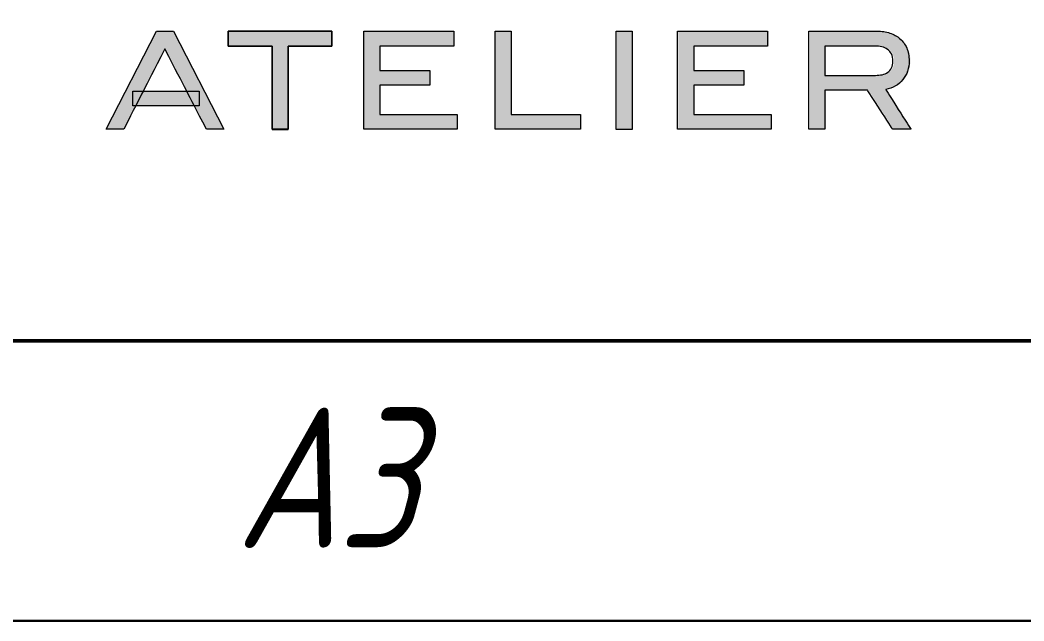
# Model space of a CAD drawing. Header units: millimetres. Extents: x 5341 to 134645, y 2795 to 129189.
# Drawn here: x 113257 to 115048, y 97655 to 98727 of the extents above; entities that cross this region are included whole.
import ezdxf

# ---------------------------------------------------------------- set-up
doc = ezdxf.new("R2010")
doc.units = ezdxf.units.MM
doc.layers.add('peregorodki', color=7, linetype='Continuous', lineweight=20)
doc.layers.add('АР_Рамка', color=7, linetype='Continuous', lineweight=30)
doc.styles.add('style2', font='CS_Gost2304.shx', dxfattribs={"oblique": 15})

# ---------------------------------------------------------------- blocks, each defined once
blk = doc.blocks.new('ЛОГО 2А')
h = blk.add_hatch(color=242)
h.dxf.hatch_style = 1
edge = h.paths.add_edge_path()
edge.add_spline(control_points=[(16954.196, 23258.362), (16954.254, 23258.474), (16954.313, 23258.589), (16954.455, 23258.867)], knot_values=[0, 0, 0, 0, 0.063622, 0.063622, 0.063622, 0.063622], degree=3, periodic=0)
edge.add_spline(control_points=[(16954.455, 23258.867), (16954.593, 23258.6), (16954.655, 23258.48), (16954.716, 23258.362)], knot_values=[0.871869, 0.871869, 0.871869, 0.871869, 1, 1, 1, 1], degree=3, periodic=0)
edge.add_spline(control_points=[(16954.716, 23258.362), (16954.804, 23258.362), (16954.864, 23258.362), (16954.864, 23258.362), (16954.864, 23258.362), (16954.864, 23258.362), (16954.864, 23258.187), (16954.864, 23258.187), (16954.864, 23258.187), (16954.864, 23258.187), (16954.842, 23258.187), (16954.806, 23258.187)], knot_values=[0.144584, 0.144584, 0.144584, 0.144584, 0.2, 0.2, 0.2, 0.2001, 0.4, 0.4, 0.4, 0.4001, 0.433362, 0.433362, 0.433362, 0.433362], degree=3, periodic=0)
edge.add_spline(control_points=[(16954.806, 23258.187), (16954.843, 23258.115), (16954.887, 23258.028), (16954.949, 23257.908), (16954.949, 23257.908), (16954.949, 23257.908), (16955.158, 23257.908), (16955.158, 23257.908)], knot_values=[0.625001, 0.625001, 0.625001, 0.625001, 0.68802, 0.68802, 0.68802, 0.68812, 0.813018, 0.813018, 0.813018, 0.813018], degree=3, periodic=0)
edge.add_spline(control_points=[(16955.158, 23257.908), (16955.158, 23257.908), (16954.557, 23259.078), (16954.557, 23259.078)], knot_values=[0.500001, 0.500001, 0.500001, 0.500001, 0.624999, 0.624999, 0.624999, 0.624999], degree=3, periodic=0)
edge.add_spline(control_points=[(16954.557, 23259.078), (16954.557, 23259.078), (16954.355, 23259.078), (16954.355, 23259.078)], knot_values=[0.375001, 0.375001, 0.375001, 0.375001, 0.499999, 0.499999, 0.499999, 0.499999], degree=3, periodic=0)
edge.add_spline(control_points=[(16954.355, 23259.078), (16954.355, 23259.078), (16953.757, 23257.908), (16953.757, 23257.908)], knot_values=[0.250001, 0.250001, 0.250001, 0.250001, 0.374999, 0.374999, 0.374999, 0.374999], degree=3, periodic=0)
edge.add_spline(control_points=[(16953.757, 23257.908), (16953.757, 23257.908), (16953.965, 23257.908), (16953.965, 23257.908)], knot_values=[0.125001, 0.125001, 0.125001, 0.125001, 0.249999, 0.249999, 0.249999, 0.249999], degree=3, periodic=0)
edge.add_spline(control_points=[(16953.965, 23257.908), (16954.027, 23258.03), (16954.071, 23258.117), (16954.107, 23258.187)], knot_values=[0.094048, 0.094048, 0.094048, 0.094048, 0.125, 0.125, 0.125, 0.125], degree=3, periodic=0)
edge.add_spline(control_points=[(16954.107, 23258.187), (16954.086, 23258.187), (16954.074, 23258.187), (16954.074, 23258.187), (16954.074, 23258.187), (16954.074, 23258.187), (16954.074, 23258.362), (16954.074, 23258.362), (16954.074, 23258.362), (16954.123, 23258.362), (16954.196, 23258.362)], knot_values=[0.575445, 0.575445, 0.575445, 0.575445, 0.6, 0.6, 0.6, 0.6001, 1, 1, 1, 1.049748, 1.049748, 1.049748, 1.049748], degree=3, periodic=0)
edge = h.paths.add_edge_path(flags=17)
edge.add_spline(control_points=[(16954.196, 23258.362), (16954.123, 23258.362), (16954.074, 23258.362), (16954.074, 23258.362), (16954.074, 23258.362), (16954.074, 23258.187), (16954.074, 23258.187), (16954.074, 23258.187), (16954.074, 23258.187), (16954.086, 23258.187), (16954.107, 23258.187)], knot_values=[0.575445, 0.575445, 0.575445, 0.575445, 0.625194, 0.625194, 0.625194, 1.025194, 1.025194, 1.025194, 1.025294, 1.049748, 1.049748, 1.049748, 1.049748], degree=3, periodic=0)
edge.add_spline(control_points=[(16954.107, 23258.187), (16954.142, 23258.256), (16954.169, 23258.309), (16954.196, 23258.362)], knot_values=[0.063622, 0.063622, 0.063622, 0.063622, 0.094048, 0.094048, 0.094048, 0.094048], degree=3, periodic=0)
edge = h.paths.add_edge_path(flags=17)
edge.add_spline(control_points=[(16954.806, 23258.187), (16954.771, 23258.254), (16954.744, 23258.308), (16954.716, 23258.362)], knot_values=[0.813018, 0.813018, 0.813018, 0.813018, 0.871869, 0.871869, 0.871869, 0.871869], degree=3, periodic=0)
edge.add_spline(control_points=[(16954.716, 23258.362), (16954.566, 23258.362), (16954.336, 23258.362), (16954.196, 23258.362)], knot_values=[0.049748, 0.049748, 0.049748, 0.049748, 0.144584, 0.144584, 0.144584, 0.144584], degree=3, periodic=0)
edge.add_spline(control_points=[(16954.196, 23258.362), (16954.169, 23258.309), (16954.142, 23258.256), (16954.107, 23258.187)], knot_values=[0.063622, 0.063622, 0.063622, 0.063622, 0.094048, 0.094048, 0.094048, 0.094048], degree=3, periodic=0)
edge.add_spline(control_points=[(16954.107, 23258.187), (16954.228, 23258.187), (16954.65, 23258.187), (16954.806, 23258.187)], knot_values=[0.433362, 0.433362, 0.433362, 0.433362, 0.575445, 0.575445, 0.575445, 0.575445], degree=3, periodic=0)
edge = h.paths.add_edge_path(flags=17)
edge.add_spline(control_points=[(16954.806, 23258.187), (16954.842, 23258.187), (16954.864, 23258.187), (16954.864, 23258.187), (16954.864, 23258.187), (16954.864, 23258.187), (16954.864, 23258.362), (16954.864, 23258.362), (16954.864, 23258.362), (16954.864, 23258.362), (16954.804, 23258.362), (16954.716, 23258.362)], knot_values=[0.144584, 0.144584, 0.144584, 0.144584, 0.177946, 0.177946, 0.177946, 0.178046, 0.377946, 0.377946, 0.377946, 0.378046, 0.433362, 0.433362, 0.433362, 0.433362], degree=3, periodic=0)
edge.add_spline(control_points=[(16954.716, 23258.362), (16954.744, 23258.308), (16954.771, 23258.254), (16954.806, 23258.187)], knot_values=[0.813018, 0.813018, 0.813018, 0.813018, 0.871869, 0.871869, 0.871869, 0.871869], degree=3, periodic=0)
edge = h.paths.add_edge_path()
edge.add_spline(control_points=[(16956.444, 23258.899), (16956.444, 23258.899), (16956.444, 23259.078), (16956.444, 23259.078), (16956.444, 23259.078), (16955.21, 23259.078), (16955.21, 23259.078), (16955.21, 23259.078), (16955.21, 23259.078), (16955.21, 23258.899), (16955.21, 23258.899), (16955.21, 23258.899), (16955.21, 23258.899), (16955.732, 23258.899), (16955.732, 23258.899), (16955.732, 23258.899), (16955.732, 23258.899), (16955.732, 23258.899), (16955.732, 23258.899)], knot_values=[0.555555, 0.555555, 0.555555, 0.555555, 0.666666, 0.666666, 0.666666, 0.888888, 0.888888, 0.888888, 0.888988, 0.999999, 0.999999, 0.999999, 1.000099, 1.055555, 1.055555, 1.055555, 1.055655, 1.11111, 1.11111, 1.11111, 1.11111], degree=3, periodic=0)
edge.add_spline(control_points=[(16955.732, 23258.899), (16955.732, 23258.899), (16955.732, 23257.908), (16955.732, 23257.908), (16955.732, 23257.908), (16955.732, 23257.908), (16955.923, 23257.908), (16955.923, 23257.908), (16955.923, 23257.908), (16955.923, 23257.908), (16955.923, 23258.899), (16955.923, 23258.899), (16955.923, 23258.899), (16955.923, 23258.899), (16956.444, 23258.899), (16956.444, 23258.899), (16956.444, 23258.899), (16956.444, 23258.899), (16956.444, 23258.899), (16956.444, 23258.899)], knot_values=[0.11111, 0.11111, 0.11111, 0.11111, 0.222221, 0.222221, 0.222221, 0.222322, 0.333332, 0.333333, 0.333333, 0.333433, 0.444444, 0.444444, 0.444444, 0.444544, 0.5, 0.5, 0.5, 0.5001, 0.555555, 0.555555, 0.555555, 0.555555], degree=3, periodic=0)
edge = h.paths.add_edge_path()
edge.add_spline(control_points=[(16957.016, 23258.611), (16957.016, 23258.611), (16957.016, 23258.899), (16957.016, 23258.899), (16957.016, 23258.899), (16957.016, 23258.899), (16957.897, 23258.899), (16957.897, 23258.899), (16957.897, 23258.899), (16957.897, 23258.899), (16957.897, 23259.078), (16957.897, 23259.078), (16957.897, 23259.078), (16957.897, 23259.078), (16956.825, 23259.078), (16956.825, 23259.078), (16956.825, 23259.078), (16956.825, 23259.078), (16956.825, 23259.078), (16956.825, 23259.078)], knot_values=[0.307692, 0.307692, 0.307692, 0.307692, 0.384615, 0.384615, 0.384615, 0.384716, 0.461538, 0.461538, 0.461538, 0.461639, 0.538461, 0.538461, 0.538461, 0.538562, 0.576923, 0.576923, 0.576923, 0.577023, 0.615385, 0.615385, 0.615385, 0.615385], degree=3, periodic=0)
edge.add_spline(control_points=[(16956.825, 23259.078), (16956.825, 23259.078), (16956.825, 23257.908), (16956.825, 23257.908), (16956.825, 23257.908), (16956.825, 23257.908), (16957.939, 23257.908), (16957.939, 23257.908), (16957.939, 23257.908), (16957.939, 23257.908), (16957.939, 23258.086), (16957.939, 23258.086), (16957.939, 23258.086), (16957.939, 23258.086), (16957.016, 23258.086), (16957.016, 23258.086), (16957.016, 23258.086), (16957.016, 23258.433), (16957.016, 23258.433), (16957.016, 23258.433), (16957.016, 23258.433), (16957.614, 23258.433), (16957.614, 23258.433), (16957.614, 23258.433), (16957.614, 23258.433), (16957.614, 23258.611), (16957.614, 23258.611), (16957.614, 23258.611), (16957.614, 23258.611), (16957.016, 23258.611), (16957.016, 23258.611), (16957.016, 23258.611), (16957.016, 23258.611), (16957.016, 23258.611), (16957.016, 23258.611)], knot_values=[0.615385, 0.615385, 0.615385, 0.615385, 0.692308, 0.692308, 0.692308, 0.692408, 0.769231, 0.769231, 0.769231, 0.769331, 0.846154, 0.846154, 0.846154, 0.846254, 0.923077, 0.923077, 0.923077, 1.076923, 1.076923, 1.076923, 1.077023, 1.153846, 1.153846, 1.153846, 1.153946, 1.230769, 1.230769, 1.230769, 1.230869, 1.269231, 1.269231, 1.269231, 1.269331, 1.307692, 1.307692, 1.307692, 1.307692], degree=3, periodic=0)
edge = h.paths.add_edge_path()
edge.add_spline(control_points=[(16959.407, 23258.086), (16959.407, 23258.086), (16959.407, 23257.908), (16959.407, 23257.908), (16959.407, 23257.908), (16959.407, 23257.908), (16958.389, 23257.908), (16958.389, 23257.908), (16958.389, 23257.908), (16958.389, 23257.908), (16958.389, 23259.078), (16958.389, 23259.078), (16958.389, 23259.078), (16958.389, 23259.078), (16958.58, 23259.078), (16958.58, 23259.078), (16958.58, 23259.078), (16958.58, 23259.078), (16958.58, 23258.086), (16958.58, 23258.086), (16958.58, 23258.086), (16958.58, 23258.086), (16959.407, 23258.086), (16959.407, 23258.086)], knot_values=[0, 0, 0, 0, 0.142857, 0.142857, 0.142857, 0.142957, 0.285714, 0.285714, 0.285714, 0.285815, 0.428571, 0.428571, 0.428571, 0.428672, 0.571429, 0.571429, 0.571429, 0.571529, 0.714286, 0.714286, 0.714286, 0.714386, 1, 1, 1, 1], degree=3, periodic=0)
edge = h.paths.add_edge_path()
edge.add_spline(control_points=[(16959.832, 23259.079), (16959.832, 23259.079), (16960.023, 23259.079), (16960.023, 23259.079), (16960.023, 23259.079), (16960.023, 23259.079), (16960.023, 23257.906), (16960.023, 23257.906), (16960.023, 23257.906), (16960.023, 23257.906), (16959.832, 23257.906), (16959.832, 23257.906), (16959.832, 23257.906), (16959.832, 23257.906), (16959.832, 23259.079), (16959.832, 23259.079)], knot_values=[0, 0, 0, 0, 0.2, 0.2, 0.2, 0.2001, 0.4, 0.4, 0.4, 0.4001, 0.6, 0.6, 0.6, 0.6001, 1, 1, 1, 1], degree=3, periodic=0)
edge = h.paths.add_edge_path()
edge.add_spline(control_points=[(16960.565, 23259.078), (16960.565, 23259.078), (16960.565, 23257.908), (16960.565, 23257.908), (16960.565, 23257.908), (16960.565, 23257.908), (16961.678, 23257.908), (16961.678, 23257.908), (16961.678, 23257.908), (16961.678, 23257.908), (16961.678, 23258.086), (16961.678, 23258.086), (16961.678, 23258.086), (16961.678, 23258.086), (16960.756, 23258.086), (16960.756, 23258.086), (16960.756, 23258.086), (16960.756, 23258.433), (16960.756, 23258.433), (16960.756, 23258.433), (16960.756, 23258.433), (16961.353, 23258.433), (16961.353, 23258.433), (16961.353, 23258.433), (16961.353, 23258.433), (16961.353, 23258.611), (16961.353, 23258.611), (16961.353, 23258.611), (16961.353, 23258.611), (16960.756, 23258.611), (16960.756, 23258.611), (16960.756, 23258.611), (16960.756, 23258.611), (16960.756, 23258.611), (16960.756, 23258.611)], knot_values=[0.615385, 0.615385, 0.615385, 0.615385, 0.692308, 0.692308, 0.692308, 0.692408, 0.769231, 0.769231, 0.769231, 0.769331, 0.846154, 0.846154, 0.846154, 0.846254, 0.923077, 0.923077, 0.923077, 1.076923, 1.076923, 1.076923, 1.077023, 1.153846, 1.153846, 1.153846, 1.153946, 1.230769, 1.230769, 1.230769, 1.230869, 1.269231, 1.269231, 1.269231, 1.269331, 1.307692, 1.307692, 1.307692, 1.307692], degree=3, periodic=0)
edge.add_spline(control_points=[(16960.756, 23258.611), (16960.756, 23258.611), (16960.756, 23258.899), (16960.756, 23258.899), (16960.756, 23258.899), (16960.756, 23258.899), (16961.637, 23258.899), (16961.637, 23258.899), (16961.637, 23258.899), (16961.637, 23258.899), (16961.637, 23259.078), (16961.637, 23259.078), (16961.637, 23259.078), (16961.637, 23259.078), (16960.565, 23259.078), (16960.565, 23259.078), (16960.565, 23259.078), (16960.565, 23259.078), (16960.565, 23259.078), (16960.565, 23259.078)], knot_values=[0.307692, 0.307692, 0.307692, 0.307692, 0.384615, 0.384615, 0.384615, 0.384716, 0.461538, 0.461538, 0.461538, 0.461639, 0.538461, 0.538461, 0.538461, 0.538562, 0.576923, 0.576923, 0.576923, 0.577023, 0.615385, 0.615385, 0.615385, 0.615385], degree=3, periodic=0)
edge = h.paths.add_edge_path()
edge.add_spline(control_points=[(16963.259, 23258.938), (16963.256, 23258.942), (16963.252, 23258.947), (16963.249, 23258.951)], knot_values=[0.825, 0.825, 0.825, 0.825, 0.833333, 0.833333, 0.833333, 0.833333], degree=3, periodic=0)
edge.add_spline(control_points=[(16963.249, 23258.951), (16963.245, 23258.955), (16963.241, 23258.96), (16963.237, 23258.964)], knot_values=[0.816667, 0.816667, 0.816667, 0.816667, 0.825, 0.825, 0.825, 0.825], degree=3, periodic=0)
edge.add_spline(control_points=[(16963.237, 23258.964), (16963.234, 23258.968), (16963.23, 23258.972), (16963.226, 23258.976)], knot_values=[0.808334, 0.808334, 0.808334, 0.808334, 0.816667, 0.816667, 0.816667, 0.816667], degree=3, periodic=0)
edge.add_spline(control_points=[(16963.226, 23258.976), (16963.222, 23258.98), (16963.218, 23258.984), (16963.213, 23258.988), (16963.213, 23258.988), (16963.209, 23258.991), (16963.205, 23258.995), (16963.2, 23258.998)], knot_values=[0.791666, 0.791666, 0.791666, 0.791666, 0.8, 0.8, 0.8, 0.8001, 0.808334, 0.808334, 0.808334, 0.808334], degree=3, periodic=0)
edge.add_spline(control_points=[(16963.2, 23258.998), (16963.196, 23259.002), (16963.191, 23259.005), (16963.187, 23259.008)], knot_values=[0.783333, 0.783333, 0.783333, 0.783333, 0.791666, 0.791666, 0.791666, 0.791666], degree=3, periodic=0)
edge.add_spline(control_points=[(16963.187, 23259.008), (16963.182, 23259.012), (16963.177, 23259.015), (16963.173, 23259.018)], knot_values=[0.775, 0.775, 0.775, 0.775, 0.783333, 0.783333, 0.783333, 0.783333], degree=3, periodic=0)
edge.add_spline(control_points=[(16963.173, 23259.018), (16963.168, 23259.021), (16963.163, 23259.024), (16963.158, 23259.027)], knot_values=[0.766667, 0.766667, 0.766667, 0.766667, 0.775, 0.775, 0.775, 0.775], degree=3, periodic=0)
edge.add_spline(control_points=[(16963.158, 23259.027), (16963.148, 23259.032), (16963.137, 23259.037), (16963.126, 23259.042)], knot_values=[0.75, 0.75, 0.75, 0.75, 0.766667, 0.766667, 0.766667, 0.766667], degree=3, periodic=0)
edge.add_spline(control_points=[(16963.126, 23259.042), (16963.116, 23259.047), (16963.104, 23259.051), (16963.093, 23259.055), (16963.093, 23259.055), (16963.081, 23259.059), (16963.069, 23259.062), (16963.057, 23259.065)], knot_values=[0.716666, 0.716666, 0.716666, 0.716666, 0.733333, 0.733333, 0.733333, 0.733434, 0.75, 0.75, 0.75, 0.75], degree=3, periodic=0)
edge.add_spline(control_points=[(16963.057, 23259.065), (16963.032, 23259.07), (16963.007, 23259.074), (16962.98, 23259.076)], knot_values=[0.683334, 0.683334, 0.683334, 0.683334, 0.716666, 0.716666, 0.716666, 0.716666], degree=3, periodic=0)
edge.add_spline(control_points=[(16962.98, 23259.076), (16962.967, 23259.077), (16962.953, 23259.078), (16962.939, 23259.078), (16962.939, 23259.078), (16962.939, 23259.078), (16962.129, 23259.078), (16962.129, 23259.078)], knot_values=[0.600001, 0.600001, 0.600001, 0.600001, 0.616668, 0.616668, 0.616668, 0.616768, 0.683334, 0.683334, 0.683334, 0.683334], degree=3, periodic=0)
edge.add_spline(control_points=[(16962.129, 23259.078), (16962.129, 23259.078), (16962.129, 23257.908), (16962.129, 23257.908)], knot_values=[0.533334, 0.533334, 0.533334, 0.533334, 0.599999, 0.599999, 0.599999, 0.599999], degree=3, periodic=0)
edge.add_spline(control_points=[(16962.129, 23257.908), (16962.129, 23257.908), (16962.32, 23257.908), (16962.32, 23257.908)], knot_values=[0.466667, 0.466667, 0.466667, 0.466667, 0.533333, 0.533333, 0.533333, 0.533333], degree=3, periodic=0)
edge.add_spline(control_points=[(16962.32, 23257.908), (16962.32, 23257.908), (16962.32, 23258.373), (16962.32, 23258.373)], knot_values=[0.400001, 0.400001, 0.400001, 0.400001, 0.466666, 0.466666, 0.466666, 0.466666], degree=3, periodic=0)
edge.add_spline(control_points=[(16962.32, 23258.373), (16962.32, 23258.373), (16962.826, 23258.373), (16962.826, 23258.373)], knot_values=[0.333334, 0.333334, 0.333334, 0.333334, 0.399999, 0.399999, 0.399999, 0.399999], degree=3, periodic=0)
edge.add_spline(control_points=[(16962.826, 23258.373), (16962.826, 23258.373), (16963.126, 23257.908), (16963.126, 23257.908)], knot_values=[0.266667, 0.266667, 0.266667, 0.266667, 0.333333, 0.333333, 0.333333, 0.333333], degree=3, periodic=0)
edge.add_spline(control_points=[(16963.126, 23257.908), (16963.126, 23257.908), (16963.344, 23257.908), (16963.344, 23257.908)], knot_values=[0.200001, 0.200001, 0.200001, 0.200001, 0.266666, 0.266666, 0.266666, 0.266666], degree=3, periodic=0)
edge.add_spline(control_points=[(16963.344, 23257.908), (16963.344, 23257.908), (16963.043, 23258.384), (16963.043, 23258.384), (16963.043, 23258.384), (16963.129, 23258.399), (16963.197, 23258.438), (16963.247, 23258.5)], knot_values=[0.066667, 0.066667, 0.066667, 0.066667, 0.133333, 0.133333, 0.133333, 0.133434, 0.199999, 0.199999, 0.199999, 0.199999], degree=3, periodic=0)
edge.add_spline(control_points=[(16963.247, 23258.5), (16963.247, 23258.5), (16963.247, 23258.5), (16963.247, 23258.5), (16963.247, 23258.5), (16963.297, 23258.562), (16963.322, 23258.636), (16963.322, 23258.723)], knot_values=[0, 0, 0, 0, 0.033334, 0.033334, 0.033334, 0.033434, 0.066667, 0.066667, 0.066667, 0.066667], degree=3, periodic=0)
edge.add_spline(control_points=[(16963.322, 23258.723), (16963.322, 23258.781), (16963.313, 23258.833), (16963.293, 23258.877), (16963.293, 23258.877), (16963.291, 23258.882), (16963.288, 23258.888), (16963.286, 23258.893)], knot_values=[0.858333, 0.858333, 0.858333, 0.858333, 0.991666, 0.991666, 0.991666, 0.991766, 1, 1, 1, 1], degree=3, periodic=0)
edge.add_spline(control_points=[(16963.286, 23258.893), (16963.28, 23258.904), (16963.275, 23258.914), (16963.268, 23258.923)], knot_values=[0.841667, 0.841667, 0.841667, 0.841667, 0.858333, 0.858333, 0.858333, 0.858333], degree=3, periodic=0)
edge.add_spline(control_points=[(16963.268, 23258.923), (16963.265, 23258.928), (16963.262, 23258.933), (16963.259, 23258.938)], knot_values=[0.833333, 0.833333, 0.833333, 0.833333, 0.841667, 0.841667, 0.841667, 0.841667], degree=3, periodic=0)
edge = h.paths.add_edge_path(flags=16)
edge.add_spline(control_points=[(16962.32, 23258.551), (16962.32, 23258.551), (16962.32, 23258.899), (16962.32, 23258.899), (16962.32, 23258.899), (16962.32, 23258.899), (16962.912, 23258.899), (16962.912, 23258.899), (16962.912, 23258.899), (16962.919, 23258.899), (16962.927, 23258.899), (16962.934, 23258.899)], knot_values=[0.729166, 0.729166, 0.729166, 0.729166, 0.89583, 0.89583, 0.89583, 0.895931, 0.979164, 0.979164, 0.979164, 0.979264, 0.999998, 0.999998, 0.999998, 0.999998], degree=3, periodic=0)
edge.add_spline(control_points=[(16962.934, 23258.899), (16962.949, 23258.898), (16962.963, 23258.897), (16962.976, 23258.894)], knot_values=[0.6875, 0.6875, 0.6875, 0.6875, 0.729166, 0.729166, 0.729166, 0.729166], degree=3, periodic=0)
edge.add_spline(control_points=[(16962.976, 23258.894), (16962.983, 23258.893), (16962.99, 23258.892), (16962.996, 23258.89), (16962.996, 23258.89), (16963.003, 23258.889), (16963.009, 23258.887), (16963.015, 23258.885)], knot_values=[0.645833, 0.645833, 0.645833, 0.645833, 0.666667, 0.666667, 0.666667, 0.666767, 0.6875, 0.6875, 0.6875, 0.6875], degree=3, periodic=0)
edge.add_spline(control_points=[(16963.015, 23258.885), (16963.021, 23258.883), (16963.027, 23258.881), (16963.033, 23258.878)], knot_values=[0.625, 0.625, 0.625, 0.625, 0.645833, 0.645833, 0.645833, 0.645833], degree=3, periodic=0)
edge.add_spline(control_points=[(16963.041, 23258.874), (16963.044, 23258.873), (16963.047, 23258.872), (16963.049, 23258.87)], knot_values=[0.604167, 0.604167, 0.604167, 0.604167, 0.614584, 0.614584, 0.614584, 0.614584], degree=3, periodic=0)
edge.add_spline(control_points=[(16963.049, 23258.87), (16963.052, 23258.869), (16963.055, 23258.867), (16963.057, 23258.865)], knot_values=[0.593751, 0.593751, 0.593751, 0.593751, 0.604167, 0.604167, 0.604167, 0.604167], degree=3, periodic=0)
edge.add_spline(control_points=[(16963.057, 23258.865), (16963.06, 23258.864), (16963.062, 23258.862), (16963.064, 23258.86), (16963.064, 23258.86), (16963.067, 23258.859), (16963.069, 23258.857), (16963.072, 23258.855)], knot_values=[0.572916, 0.572916, 0.572916, 0.572916, 0.583333, 0.583333, 0.583333, 0.583434, 0.593751, 0.593751, 0.593751, 0.593751], degree=3, periodic=0)
edge.add_spline(control_points=[(16963.078, 23258.849), (16963.08, 23258.847), (16963.083, 23258.845), (16963.085, 23258.843)], knot_values=[0.552083, 0.552083, 0.552083, 0.552083, 0.5625, 0.5625, 0.5625, 0.5625], degree=3, periodic=0)
edge.add_spline(control_points=[(16963.085, 23258.843), (16963.089, 23258.839), (16963.093, 23258.834), (16963.096, 23258.829)], knot_values=[0.53125, 0.53125, 0.53125, 0.53125, 0.552083, 0.552083, 0.552083, 0.552083], degree=3, periodic=0)
edge.add_spline(control_points=[(16963.101, 23258.822), (16963.103, 23258.819), (16963.105, 23258.817), (16963.106, 23258.814)], knot_values=[0.510417, 0.510417, 0.510417, 0.510417, 0.520834, 0.520834, 0.520834, 0.520834], degree=3, periodic=0)
edge.add_spline(control_points=[(16963.106, 23258.814), (16963.108, 23258.811), (16963.109, 23258.809), (16963.111, 23258.806), (16963.111, 23258.806), (16963.112, 23258.803), (16963.114, 23258.8), (16963.115, 23258.797)], knot_values=[0.489583, 0.489583, 0.489583, 0.489583, 0.5, 0.5, 0.5, 0.5001, 0.510417, 0.510417, 0.510417, 0.510417], degree=3, periodic=0)
edge.add_spline(control_points=[(16963.115, 23258.797), (16963.117, 23258.791), (16963.119, 23258.785), (16963.121, 23258.778)], knot_values=[0.46875, 0.46875, 0.46875, 0.46875, 0.489583, 0.489583, 0.489583, 0.489583], degree=3, periodic=0)
edge.add_spline(control_points=[(16963.121, 23258.778), (16963.122, 23258.775), (16963.123, 23258.771), (16963.124, 23258.768)], knot_values=[0.458333, 0.458333, 0.458333, 0.458333, 0.46875, 0.46875, 0.46875, 0.46875], degree=3, periodic=0)
edge.add_spline(control_points=[(16963.124, 23258.768), (16963.124, 23258.764), (16963.125, 23258.761), (16963.126, 23258.757)], knot_values=[0.447917, 0.447917, 0.447917, 0.447917, 0.458333, 0.458333, 0.458333, 0.458333], degree=3, periodic=0)
edge.add_spline(control_points=[(16963.127, 23258.746), (16963.127, 23258.742), (16963.128, 23258.738), (16963.128, 23258.734)], knot_values=[0.427084, 0.427084, 0.427084, 0.427084, 0.4375, 0.4375, 0.4375, 0.4375], degree=3, periodic=0)
edge.add_spline(control_points=[(16963.128, 23258.734), (16963.128, 23258.73), (16963.128, 23258.726), (16963.128, 23258.721), (16963.128, 23258.721), (16963.128, 23258.717), (16963.128, 23258.713), (16963.128, 23258.709)], knot_values=[0.406249, 0.406249, 0.406249, 0.406249, 0.416667, 0.416667, 0.416667, 0.416767, 0.427084, 0.427084, 0.427084, 0.427084], degree=3, periodic=0)
edge.add_spline(control_points=[(16963.128, 23258.709), (16963.127, 23258.702), (16963.127, 23258.694), (16963.126, 23258.687)], knot_values=[0.385416, 0.385416, 0.385416, 0.385416, 0.406249, 0.406249, 0.406249, 0.406249], degree=3, periodic=0)
edge.add_spline(control_points=[(16963.126, 23258.687), (16963.125, 23258.683), (16963.125, 23258.68), (16963.124, 23258.676)], knot_values=[0.375, 0.375, 0.375, 0.375, 0.385416, 0.385416, 0.385416, 0.385416], degree=3, periodic=0)
edge.add_spline(control_points=[(16963.124, 23258.676), (16963.123, 23258.673), (16963.123, 23258.67), (16963.122, 23258.667)], knot_values=[0.364584, 0.364584, 0.364584, 0.364584, 0.375, 0.375, 0.375, 0.375], degree=3, periodic=0)
edge.add_spline(control_points=[(16963.119, 23258.657), (16963.118, 23258.654), (16963.117, 23258.651), (16963.116, 23258.648)], knot_values=[0.343751, 0.343751, 0.343751, 0.343751, 0.354167, 0.354167, 0.354167, 0.354167], degree=3, periodic=0)
edge.add_spline(control_points=[(16963.116, 23258.648), (16963.114, 23258.645), (16963.113, 23258.642), (16963.112, 23258.64), (16963.112, 23258.64), (16963.11, 23258.637), (16963.109, 23258.634), (16963.107, 23258.632)], knot_values=[0.322916, 0.322916, 0.322916, 0.322916, 0.333333, 0.333333, 0.333333, 0.333434, 0.343751, 0.343751, 0.343751, 0.343751], degree=3, periodic=0)
edge.add_spline(control_points=[(16963.107, 23258.632), (16963.106, 23258.629), (16963.104, 23258.627), (16963.103, 23258.624)], knot_values=[0.3125, 0.3125, 0.3125, 0.3125, 0.322916, 0.322916, 0.322916, 0.322916], degree=3, periodic=0)
edge.add_spline(control_points=[(16963.098, 23258.617), (16963.096, 23258.615), (16963.094, 23258.612), (16963.092, 23258.61)], knot_values=[0.291667, 0.291667, 0.291667, 0.291667, 0.302083, 0.302083, 0.302083, 0.302083], degree=3, periodic=0)
edge.add_spline(control_points=[(16963.087, 23258.604), (16963.085, 23258.602), (16963.083, 23258.6), (16963.08, 23258.598)], knot_values=[0.270834, 0.270834, 0.270834, 0.270834, 0.28125, 0.28125, 0.28125, 0.28125], degree=3, periodic=0)
edge.add_spline(control_points=[(16963.074, 23258.592), (16963.072, 23258.59), (16963.07, 23258.589), (16963.067, 23258.587), (16963.067, 23258.587), (16963.065, 23258.585), (16963.062, 23258.584), (16963.06, 23258.582)], knot_values=[0.239583, 0.239583, 0.239583, 0.239583, 0.25, 0.25, 0.25, 0.2501, 0.260417, 0.260417, 0.260417, 0.260417], degree=3, periodic=0)
edge.add_spline(control_points=[(16963.06, 23258.582), (16963.058, 23258.581), (16963.055, 23258.579), (16963.052, 23258.578)], knot_values=[0.229166, 0.229166, 0.229166, 0.229166, 0.239583, 0.239583, 0.239583, 0.239583], degree=3, periodic=0)
edge.add_spline(control_points=[(16963.045, 23258.574), (16963.042, 23258.572), (16963.039, 23258.571), (16963.036, 23258.57)], knot_values=[0.208333, 0.208333, 0.208333, 0.208333, 0.21875, 0.21875, 0.21875, 0.21875], degree=3, periodic=0)
edge.add_spline(control_points=[(16963.036, 23258.57), (16963.031, 23258.568), (16963.025, 23258.566), (16963.019, 23258.564)], knot_values=[0.1875, 0.1875, 0.1875, 0.1875, 0.208333, 0.208333, 0.208333, 0.208333], degree=3, periodic=0)
edge.add_spline(control_points=[(16963.019, 23258.564), (16963.013, 23258.562), (16963.007, 23258.56), (16963.001, 23258.559), (16963.001, 23258.559), (16962.994, 23258.557), (16962.988, 23258.556), (16962.981, 23258.555)], knot_values=[0.145833, 0.145833, 0.145833, 0.145833, 0.166667, 0.166667, 0.166667, 0.166767, 0.1875, 0.1875, 0.1875, 0.1875], degree=3, periodic=0)
edge.add_spline(control_points=[(16962.981, 23258.555), (16962.968, 23258.553), (16962.955, 23258.552), (16962.941, 23258.551)], knot_values=[0.104167, 0.104167, 0.104167, 0.104167, 0.145833, 0.145833, 0.145833, 0.145833], degree=3, periodic=0)
edge.add_spline(control_points=[(16962.941, 23258.551), (16962.934, 23258.551), (16962.926, 23258.551), (16962.919, 23258.551), (16962.919, 23258.551), (16962.919, 23258.551), (16962.32, 23258.551), (16962.32, 23258.551)], knot_values=[0.000001, 0.000001, 0.000001, 0.000001, 0.020835, 0.020835, 0.020835, 0.020935, 0.104167, 0.104167, 0.104167, 0.104167], degree=3, periodic=0)
at = {"layer": 'peregorodki', "color": 242}
for points, knots in [([(16953.76, 23257.91), (16953.76, 23257.91), (16953.76, 23257.91), (16954.357, 23259.078), (16954.357, 23259.078)], [0.25, 0.25, 0.25, 0.25, 0.25, 0.375, 0.375, 0.375, 0.375]), ([(16954.357, 23259.078), (16954.357, 23259.078), (16954.357, 23259.078), (16954.558, 23259.078), (16954.558, 23259.078)], [0.375, 0.375, 0.375, 0.375, 0.375, 0.5, 0.5, 0.5, 0.5]), ([(16954.558, 23259.078), (16954.558, 23259.078), (16954.558, 23259.078), (16955.158, 23257.91), (16955.158, 23257.91)], [0.5, 0.5, 0.5, 0.5, 0.5, 0.625, 0.625, 0.625, 0.625]), ([(16955.21, 23258.9), (16955.21, 23258.9), (16955.21, 23258.9), (16955.21, 23259.078), (16955.21, 23259.078)], [0.6666667, 0.6666667, 0.6666667, 0.6666667, 0.6666667, 0.7777778, 0.7777778, 0.7777778, 0.7777778]), ([(16955.21, 23259.078), (16955.21, 23259.078), (16955.21, 23259.078), (16956.442, 23259.078), (16956.442, 23259.078)], [0.7777778, 0.7777778, 0.7777778, 0.7777778, 0.7777778, 1, 1, 1, 1]), ([(16956.444, 23259.078), (16956.444, 23259.078), (16956.444, 23258.899), (16956.444, 23258.899), (16956.444, 23258.899), (16956.444, 23258.899), (16955.923, 23258.899), (16955.923, 23258.899), (16955.923, 23258.899), (16955.923, 23258.899), (16955.923, 23257.908), (16955.923, 23257.908), (16955.923, 23257.908), (16955.923, 23257.908), (16955.732, 23257.908), (16955.732, 23257.908), (16955.732, 23257.908), (16955.732, 23257.908), (16955.732, 23258.899), (16955.732, 23258.899), (16955.732, 23258.899), (16955.732, 23258.899), (16955.21, 23258.899), (16955.21, 23258.899), (16955.21, 23258.899), (16955.21, 23258.899), (16955.21, 23259.078), (16955.21, 23259.078), (16955.21, 23259.078), (16955.21, 23259.078), (16956.444, 23259.078), (16956.444, 23259.078)], [0, 0, 0, 0, 0.111111, 0.111111, 0.111111, 0.111111, 0.222222, 0.222222, 0.222222, 0.222222, 0.333333, 0.333333, 0.333333, 0.333333, 0.444444, 0.444444, 0.444444, 0.444444, 0.555556, 0.555556, 0.555556, 0.555556, 0.666667, 0.666667, 0.666667, 0.666667, 0.777778, 0.777778, 0.777778, 0.777778, 1, 1, 1, 1]), ([(16956.822, 23257.91), (16956.822, 23257.91), (16956.822, 23257.91), (16956.822, 23259.078), (16956.822, 23259.078)], [0.23076923, 0.23076923, 0.23076923, 0.23076923, 0.23076924, 0.30769231, 0.30769231, 0.30769231, 0.30769231]), ([(16956.822, 23259.078), (16956.822, 23259.078), (16956.822, 23259.078), (16957.892, 23259.078), (16957.892, 23259.078)], [0.30769231, 0.30769231, 0.30769231, 0.30769231, 0.30769232, 0.38461538, 0.38461538, 0.38461538, 0.38461538]), ([(16957.892, 23259.078), (16957.892, 23259.078), (16957.892, 23259.078), (16957.892, 23258.9), (16957.892, 23258.9)], [0.38461538, 0.38461538, 0.38461538, 0.38461538, 0.38461539, 0.46153846, 0.46153846, 0.46153846, 0.46153846]), ([(16958.384, 23257.91), (16958.384, 23257.91), (16958.384, 23257.91), (16958.384, 23259.078), (16958.384, 23259.078)], [0.2857143, 0.2857143, 0.2857143, 0.2857143, 0.2857143, 0.4285714, 0.4285714, 0.4285714, 0.4285714]), ([(16958.384, 23259.078), (16958.384, 23259.078), (16958.384, 23259.078), (16958.574, 23259.078), (16958.574, 23259.078)], [0.4285714, 0.4285714, 0.4285714, 0.4285714, 0.4285714, 0.5714286, 0.5714286, 0.5714286, 0.5714286]), ([(16958.574, 23259.078), (16958.574, 23259.078), (16958.574, 23259.078), (16958.574, 23258.087), (16958.574, 23258.087)], [0.5714286, 0.5714286, 0.5714286, 0.5714286, 0.5714286, 0.7142857, 0.7142857, 0.7142857, 0.7142857]), ([(16959.824, 23257.908), (16959.824, 23257.908), (16959.824, 23257.908), (16959.824, 23259.079), (16959.824, 23259.079)], [0.6, 0.6, 0.6, 0.6, 0.6, 1, 1, 1, 1]), ([(16960.014, 23259.079), (16960.014, 23259.079), (16960.014, 23259.079), (16960.014, 23257.908), (16960.014, 23257.908)], [0.2, 0.2, 0.2, 0.2, 0.2, 0.4, 0.4, 0.4, 0.4]), ([(16960.555, 23257.91), (16960.555, 23257.91), (16960.555, 23257.91), (16960.555, 23259.078), (16960.555, 23259.078)], [0.23076923, 0.23076923, 0.23076923, 0.23076923, 0.23076924, 0.30769231, 0.30769231, 0.30769231, 0.30769231]), ([(16960.555, 23259.078), (16960.555, 23259.078), (16960.555, 23259.078), (16961.625, 23259.078), (16961.625, 23259.078)], [0.30769231, 0.30769231, 0.30769231, 0.30769231, 0.30769232, 0.38461538, 0.38461538, 0.38461538, 0.38461538]), ([(16961.625, 23259.078), (16961.625, 23259.078), (16961.625, 23259.078), (16961.625, 23258.9), (16961.625, 23258.9)], [0.38461538, 0.38461538, 0.38461538, 0.38461538, 0.38461539, 0.46153846, 0.46153846, 0.46153846, 0.46153846]), ([(16962.117, 23257.91), (16962.117, 23257.91), (16962.117, 23257.91), (16962.117, 23259.078), (16962.117, 23259.078)], [0.53333333, 0.53333333, 0.53333333, 0.53333333, 0.53333334, 0.6, 0.6, 0.6, 0.6]), ([(16962.117, 23259.078), (16962.117, 23259.078), (16962.117, 23259.078), (16962.925, 23259.078), (16962.925, 23259.078)], [0.6, 0.6, 0.6, 0.6, 0.60000001, 0.66666667, 0.66666667, 0.66666667, 0.66666667]), ([(16962.925, 23259.078), (16962.925, 23259.078), (16962.981, 23259.078), (16963.032, 23259.07), (16963.079, 23259.055)], [0.66666667, 0.66666667, 0.66666667, 0.66666667, 0.66666668, 0.73333333, 0.73333333, 0.73333333, 0.73333333]), ([(16963.079, 23259.055), (16963.079, 23259.055), (16963.125, 23259.04), (16963.165, 23259.017), (16963.199, 23258.988)], [0.73333333, 0.73333333, 0.73333333, 0.73333333, 0.73333334, 0.8, 0.8, 0.8, 0.8]), ([(16963.199, 23258.988), (16963.199, 23258.988), (16963.233, 23258.958), (16963.26, 23258.921), (16963.279, 23258.877)], [0.8, 0.8, 0.8, 0.8, 0.80000001, 0.86666667, 0.86666667, 0.86666667, 0.86666667]), ([(16955.731, 23258.9), (16955.731, 23258.9), (16955.731, 23258.9), (16955.21, 23258.9), (16955.21, 23258.9)], [0.5555556, 0.5555556, 0.5555556, 0.5555556, 0.5555556, 0.6666667, 0.6666667, 0.6666667, 0.6666667]), ([(16955.731, 23257.91), (16955.731, 23257.91), (16955.731, 23257.91), (16955.731, 23258.9), (16955.731, 23258.9)], [0.4444444, 0.4444444, 0.4444444, 0.4444444, 0.4444445, 0.5555556, 0.5555556, 0.5555556, 0.5555556]), ([(16956.442, 23258.9), (16956.442, 23258.9), (16956.442, 23258.9), (16955.921, 23258.9), (16955.921, 23258.9)], [0.1111111, 0.1111111, 0.1111111, 0.1111111, 0.1111111, 0.2222222, 0.2222222, 0.2222222, 0.2222222]), ([(16955.921, 23258.9), (16955.921, 23258.9), (16955.921, 23258.9), (16955.921, 23257.91), (16955.921, 23257.91)], [0.2222222, 0.2222222, 0.2222222, 0.2222222, 0.2222222, 0.3333333, 0.3333333, 0.3333333, 0.3333333]), ([(16957.892, 23258.9), (16957.892, 23258.9), (16957.892, 23258.9), (16957.013, 23258.9), (16957.013, 23258.9)], [0.46153846, 0.46153846, 0.46153846, 0.46153846, 0.46153847, 0.53846154, 0.53846154, 0.53846154, 0.53846154]), ([(16957.013, 23258.9), (16957.013, 23258.9), (16957.013, 23258.9), (16957.013, 23258.611), (16957.013, 23258.611)], [0.53846154, 0.53846154, 0.53846154, 0.53846154, 0.53846155, 0.61538462, 0.61538462, 0.61538462, 0.61538462]), ([(16961.625, 23258.9), (16961.625, 23258.9), (16961.625, 23258.9), (16960.746, 23258.9), (16960.746, 23258.9)], [0.46153846, 0.46153846, 0.46153846, 0.46153846, 0.46153847, 0.53846154, 0.53846154, 0.53846154, 0.53846154]), ([(16960.746, 23258.9), (16960.746, 23258.9), (16960.746, 23258.9), (16960.746, 23258.611), (16960.746, 23258.611)], [0.53846154, 0.53846154, 0.53846154, 0.53846154, 0.53846155, 0.61538462, 0.61538462, 0.61538462, 0.61538462]), ([(16962.898, 23258.9), (16962.898, 23258.9), (16962.898, 23258.9), (16962.307, 23258.9), (16962.307, 23258.9)], [0.75, 0.75, 0.75, 0.75, 0.75000001, 0.83333333, 0.83333333, 0.83333333, 0.83333333]), ([(16962.307, 23258.9), (16962.307, 23258.9), (16962.307, 23258.9), (16962.307, 23258.552), (16962.307, 23258.552)], [0.8333333, 0.8333333, 0.8333333, 0.8333333, 0.8333333, 1, 1, 1, 1]), ([(16962.983, 23258.891), (16962.983, 23258.891), (16962.957, 23258.897), (16962.928, 23258.9), (16962.898, 23258.9)], [0.66666667, 0.66666667, 0.66666667, 0.66666667, 0.66666668, 0.75, 0.75, 0.75, 0.75]), ([(16963.051, 23258.861), (16963.051, 23258.861), (16963.031, 23258.875), (16963.009, 23258.885), (16962.983, 23258.891)], [0.58333333, 0.58333333, 0.58333333, 0.58333333, 0.58333334, 0.66666667, 0.66666667, 0.66666667, 0.66666667]), ([(16963.279, 23258.877), (16963.279, 23258.877), (16963.298, 23258.833), (16963.308, 23258.782), (16963.308, 23258.724)], [0.8666667, 0.8666667, 0.8666667, 0.8666667, 0.8666667, 1, 1, 1, 1]), ([(16954.95, 23257.91), (16954.95, 23257.91), (16954.705, 23258.386), (16954.726, 23258.347), (16954.456, 23258.867)], [0.75, 0.75, 0.75, 0.75, 0.75, 1, 1, 1, 1]), ([(16963.097, 23258.806), (16963.097, 23258.806), (16963.085, 23258.829), (16963.07, 23258.847), (16963.051, 23258.861)], [0.5, 0.5, 0.5, 0.5, 0.50000001, 0.58333333, 0.58333333, 0.58333333, 0.58333333]), ([(16963.114, 23258.722), (16963.114, 23258.722), (16963.114, 23258.756), (16963.108, 23258.784), (16963.097, 23258.806)], [0.41666667, 0.41666667, 0.41666667, 0.41666667, 0.41666668, 0.5, 0.5, 0.5, 0.5]), ([(16963.053, 23258.588), (16963.053, 23258.588), (16963.072, 23258.601), (16963.087, 23258.619), (16963.098, 23258.64)], [0.25, 0.25, 0.25, 0.25, 0.25000001, 0.33333333, 0.33333333, 0.33333333, 0.33333333]), ([(16963.098, 23258.64), (16963.098, 23258.64), (16963.109, 23258.662), (16963.114, 23258.689), (16963.114, 23258.722)], [0.33333333, 0.33333333, 0.33333333, 0.33333333, 0.33333334, 0.41666667, 0.41666667, 0.41666667, 0.41666667]), ([(16957.013, 23258.611), (16957.013, 23258.611), (16957.013, 23258.611), (16957.609, 23258.611), (16957.609, 23258.611)], [0.61538462, 0.61538462, 0.61538462, 0.61538462, 0.61538463, 0.69230769, 0.69230769, 0.69230769, 0.69230769]), ([(16957.609, 23258.611), (16957.609, 23258.611), (16957.609, 23258.611), (16957.609, 23258.434), (16957.609, 23258.434)], [0.69230769, 0.69230769, 0.69230769, 0.69230769, 0.6923077, 0.76923077, 0.76923077, 0.76923077, 0.76923077]), ([(16960.746, 23258.611), (16960.746, 23258.611), (16960.746, 23258.611), (16961.342, 23258.611), (16961.342, 23258.611)], [0.61538462, 0.61538462, 0.61538462, 0.61538462, 0.61538463, 0.69230769, 0.69230769, 0.69230769, 0.69230769]), ([(16961.342, 23258.611), (16961.342, 23258.611), (16961.342, 23258.611), (16961.342, 23258.434), (16961.342, 23258.434)], [0.69230769, 0.69230769, 0.69230769, 0.69230769, 0.6923077, 0.76923077, 0.76923077, 0.76923077, 0.76923077]), ([(16962.906, 23258.552), (16962.906, 23258.552), (16962.935, 23258.552), (16962.962, 23258.554), (16962.987, 23258.56)], [0.08333333, 0.08333333, 0.08333333, 0.08333333, 0.08333334, 0.16666667, 0.16666667, 0.16666667, 0.16666667]), ([(16962.987, 23258.56), (16962.987, 23258.56), (16963.013, 23258.565), (16963.035, 23258.575), (16963.053, 23258.588)], [0.16666667, 0.16666667, 0.16666667, 0.16666667, 0.16666668, 0.25, 0.25, 0.25, 0.25]), ([(16957.609, 23258.434), (16957.609, 23258.434), (16957.609, 23258.434), (16957.013, 23258.434), (16957.013, 23258.434)], [0.76923077, 0.76923077, 0.76923077, 0.76923077, 0.76923078, 0.84615385, 0.84615385, 0.84615385, 0.84615385]), ([(16957.013, 23258.434), (16957.013, 23258.434), (16957.013, 23258.434), (16957.013, 23258.087), (16957.013, 23258.087)], [0.8461538, 0.8461538, 0.8461538, 0.8461538, 0.8461539, 1, 1, 1, 1]), ([(16961.342, 23258.434), (16961.342, 23258.434), (16961.342, 23258.434), (16960.746, 23258.434), (16960.746, 23258.434)], [0.76923077, 0.76923077, 0.76923077, 0.76923077, 0.76923078, 0.84615385, 0.84615385, 0.84615385, 0.84615385]), ([(16960.746, 23258.434), (16960.746, 23258.434), (16960.746, 23258.434), (16960.746, 23258.087), (16960.746, 23258.087)], [0.8461538, 0.8461538, 0.8461538, 0.8461538, 0.8461539, 1, 1, 1, 1]), ([(16963.233, 23258.501), (16963.233, 23258.501), (16963.183, 23258.439), (16963.115, 23258.4), (16963.029, 23258.385)], [0.06666667, 0.06666667, 0.06666667, 0.06666667, 0.06666668, 0.13333333, 0.13333333, 0.13333333, 0.13333333]), ([(16954.076, 23258.189), (16954.076, 23258.189), (16954.076, 23258.189), (16954.076, 23258.363), (16954.076, 23258.363)], [0.6, 0.6, 0.6, 0.6, 0.6, 1, 1, 1, 1]), ([(16954.865, 23258.363), (16954.865, 23258.363), (16954.865, 23258.363), (16954.865, 23258.189), (16954.865, 23258.189)], [0.2, 0.2, 0.2, 0.2, 0.2, 0.4, 0.4, 0.4, 0.4]), ([(16962.813, 23258.374), (16962.813, 23258.374), (16962.813, 23258.374), (16962.307, 23258.374), (16962.307, 23258.374)], [0.33333333, 0.33333333, 0.33333333, 0.33333333, 0.33333334, 0.4, 0.4, 0.4, 0.4]), ([(16962.307, 23258.374), (16962.307, 23258.374), (16962.307, 23258.374), (16962.307, 23257.91), (16962.307, 23257.91)], [0.4, 0.4, 0.4, 0.4, 0.40000001, 0.46666667, 0.46666667, 0.46666667, 0.46666667]), ([(16963.112, 23257.91), (16963.112, 23257.91), (16963.112, 23257.91), (16962.813, 23258.374), (16962.813, 23258.374)], [0.26666667, 0.26666667, 0.26666667, 0.26666667, 0.26666668, 0.33333333, 0.33333333, 0.33333333, 0.33333333]), ([(16963.029, 23258.385), (16963.029, 23258.385), (16963.029, 23258.385), (16963.33, 23257.91), (16963.33, 23257.91)], [0.13333333, 0.13333333, 0.13333333, 0.13333333, 0.13333334, 0.2, 0.2, 0.2, 0.2]), ([(16954.865, 23258.189), (16954.865, 23258.189), (16954.865, 23258.189), (16954.076, 23258.189), (16954.076, 23258.189)], [0.4, 0.4, 0.4, 0.4, 0.4, 0.6, 0.6, 0.6, 0.6]), ([(16957.934, 23258.087), (16957.934, 23258.087), (16957.934, 23258.087), (16957.934, 23257.91), (16957.934, 23257.91)], [0.07692308, 0.07692308, 0.07692308, 0.07692308, 0.07692309, 0.15384615, 0.15384615, 0.15384615, 0.15384615]), ([(16958.574, 23258.087), (16958.574, 23258.087), (16958.574, 23258.087), (16959.399, 23258.087), (16959.399, 23258.087)], [0.7142857, 0.7142857, 0.7142857, 0.7142857, 0.7142857, 1, 1, 1, 1]), ([(16961.667, 23258.087), (16961.667, 23258.087), (16961.667, 23258.087), (16961.667, 23257.91), (16961.667, 23257.91)], [0.07692308, 0.07692308, 0.07692308, 0.07692308, 0.07692309, 0.15384615, 0.15384615, 0.15384615, 0.15384615]), ([(16953.967, 23257.91), (16953.967, 23257.91), (16953.967, 23257.91), (16953.76, 23257.91), (16953.76, 23257.91)], [0.125, 0.125, 0.125, 0.125, 0.125, 0.25, 0.25, 0.25, 0.25]), ([(16955.158, 23257.91), (16955.158, 23257.91), (16955.158, 23257.91), (16954.95, 23257.91), (16954.95, 23257.91)], [0.625, 0.625, 0.625, 0.625, 0.625, 0.75, 0.75, 0.75, 0.75]), ([(16955.921, 23257.91), (16955.921, 23257.91), (16955.921, 23257.91), (16955.731, 23257.91), (16955.731, 23257.91)], [0.3333333, 0.3333333, 0.3333333, 0.3333333, 0.3333333, 0.4444444, 0.4444444, 0.4444444, 0.4444444]), ([(16957.934, 23257.91), (16957.934, 23257.91), (16957.934, 23257.91), (16956.822, 23257.91), (16956.822, 23257.91)], [0.15384615, 0.15384615, 0.15384615, 0.15384615, 0.15384616, 0.23076923, 0.23076923, 0.23076923, 0.23076923]), ([(16959.399, 23257.91), (16959.399, 23257.91), (16959.399, 23257.91), (16958.384, 23257.91), (16958.384, 23257.91)], [0.1428571, 0.1428571, 0.1428571, 0.1428571, 0.1428572, 0.2857143, 0.2857143, 0.2857143, 0.2857143]), ([(16960.014, 23257.908), (16960.014, 23257.908), (16960.014, 23257.908), (16959.824, 23257.908), (16959.824, 23257.908)], [0.4, 0.4, 0.4, 0.4, 0.4, 0.6, 0.6, 0.6, 0.6]), ([(16961.667, 23257.91), (16961.667, 23257.91), (16961.667, 23257.91), (16960.555, 23257.91), (16960.555, 23257.91)], [0.15384615, 0.15384615, 0.15384615, 0.15384615, 0.15384616, 0.23076923, 0.23076923, 0.23076923, 0.23076923]), ([(16962.307, 23257.91), (16962.307, 23257.91), (16962.307, 23257.91), (16962.117, 23257.91), (16962.117, 23257.91)], [0.46666667, 0.46666667, 0.46666667, 0.46666667, 0.46666668, 0.53333333, 0.53333333, 0.53333333, 0.53333333]), ([(16963.33, 23257.91), (16963.33, 23257.91), (16963.33, 23257.91), (16963.112, 23257.91), (16963.112, 23257.91)], [0.2, 0.2, 0.2, 0.2, 0.20000001, 0.26666667, 0.26666667, 0.26666667, 0.26666667])]:
    blk.add_open_spline(points, degree=3, knots=knots, dxfattribs=at)
for points in [[(16956.442, 23259.078), (16956.442, 23259.078), (16956.442, 23258.9), (16956.442, 23258.9)], [(16959.824, 23259.079), (16959.824, 23259.079), (16960.014, 23259.079), (16960.014, 23259.079)], [(16954.456, 23258.867), (16954.178, 23258.323), (16954.217, 23258.403), (16953.967, 23257.91)], [(16963.308, 23258.724), (16963.308, 23258.637), (16963.283, 23258.563), (16963.233, 23258.501)], [(16962.307, 23258.552), (16962.307, 23258.552), (16962.906, 23258.552), (16962.906, 23258.552)], [(16954.076, 23258.363), (16954.076, 23258.363), (16954.865, 23258.363), (16954.865, 23258.363)], [(16957.013, 23258.087), (16957.013, 23258.087), (16957.934, 23258.087), (16957.934, 23258.087)], [(16959.399, 23258.087), (16959.399, 23258.087), (16959.399, 23257.91), (16959.399, 23257.91)], [(16960.746, 23258.087), (16960.746, 23258.087), (16961.667, 23258.087), (16961.667, 23258.087)]]:
    blk.add_open_spline(points, degree=3, dxfattribs=at)

msp = doc.modelspace()

# ---------------------------------------------------------------- linework, layer by layer
at = {"layer": 'АР_Рамка'}
msp.add_line((75128.5, 97655), (117128.5, 97655), dxfattribs=at)
at = {"layer": 'АР_Рамка', "lineweight": 50}
msp.add_lwpolyline([(116628.5, 98155), (77128.5, 98155), (77128.5, 126555), (116628.5, 126555), (116628.5, 98155)], close=True, dxfattribs=at)

# ---------------------------------------------------------------- block references
at = {"layer": 'АР_Рамка', "xscale": 150, "yscale": 150, "zscale": 150}
msp.add_blockref('ЛОГО 2А', (-2429653.1, -3390154.2), dxfattribs=at)

# ---------------------------------------------------------------- texts
at = {"layer": 'АР_Рамка', "insert": (112200.5, 98035.7), "char_height": 250, "width": 4475.625, "attachment_point": 1, "style": 'style2'}
msp.add_mtext('Формат    А3', dxfattribs=at)

doc.saveas('drawing.dxf')
